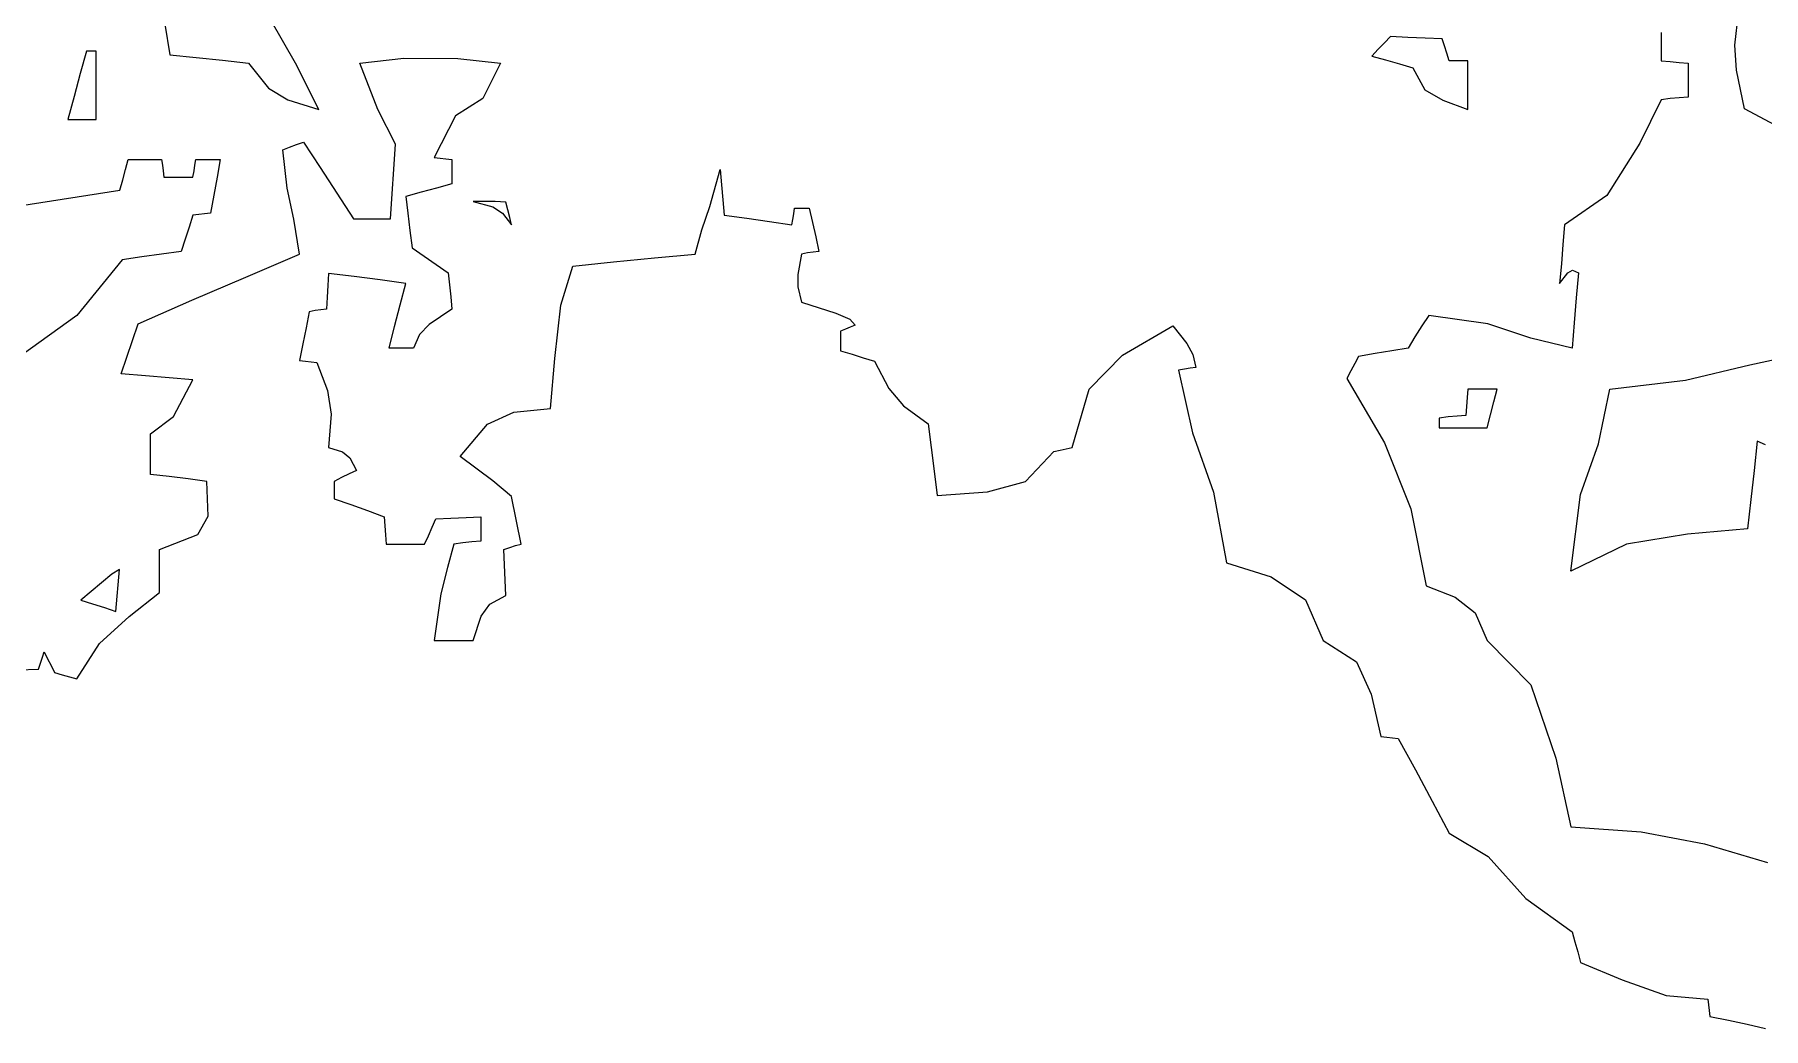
# Model space of a CAD drawing. Header units: millimetres. Extents: x 2622 to 2811, y 687 to 801.
# Drawn here: x 2745.19 to 2746.433, y 772.837 to 773.552 of the extents above; entities that cross this region are included whole.
import ezdxf

# ---------------------------------------------------------------- set-up
doc = ezdxf.new("R2010")
doc.units = ezdxf.units.MM
doc.layers.add('CHIOMA', color=94, linetype='Continuous')

msp = doc.modelspace()

# ---------------------------------------------------------------- linework, layer by layer
at = {"color": 44, "linetype": 'Continuous'}
for p, q in [((2746.3205, 773.4365), (2746.29, 773.4154)), ((2746.29, 773.4154), (2746.2889, 773.4014)), ((2746.2889, 773.4014), (2746.2878, 773.3874)), ((2746.2878, 773.3874), (2746.2865, 773.3734)), ((2746.2923, 773.381), (2746.2958, 773.383)), ((2746.2958, 773.383), (2746.3, 773.3809)), ((2746.2865, 773.3734), (2746.2923, 773.381)), ((2746.3, 773.3809), (2746.2985, 773.3629)), ((2746.2985, 773.3629), (2746.297, 773.3449)), ((2746.1925, 773.3504), (2746.1875, 773.3428)), ((2746.235, 773.3444), (2746.1925, 773.3504)), ((2746.1825, 773.3349), (2746.1775, 773.3269)), ((2746.1875, 773.3428), (2746.1825, 773.3349)), ((2746.2659, 773.3339), (2746.235, 773.3444)), ((2746.2955, 773.3269), (2746.2659, 773.3339)), ((2746.297, 773.3449), (2746.2955, 773.3269)), ((2746.142, 773.3209), (2746.1393, 773.3158)), ((2746.1539, 773.3229), (2746.142, 773.3209)), ((2746.1658, 773.3249), (2746.1539, 773.3229)), ((2746.1775, 773.3269), (2746.1658, 773.3249)), ((2746.4232, 773.3149), (2746.4705, 773.3249)), ((2746.1364, 773.3104), (2746.1335, 773.3049)), ((2746.1393, 773.3158), (2746.1364, 773.3104)), ((2746.377, 773.3038), (2746.4232, 773.3149)), ((2746.1335, 773.3049), (2746.1607, 773.2587)), ((2746.2205, 773.2974), (2746.22, 773.2913)), ((2746.2275, 773.2974), (2746.2205, 773.2974)), ((2746.2345, 773.2974), (2746.2275, 773.2974)), ((2746.2415, 773.2974), (2746.2345, 773.2974)), ((2746.2393, 773.2883), (2746.2415, 773.2974)), ((2746.3145, 773.258), (2746.3225, 773.2974)), ((2746.3225, 773.2974), (2746.377, 773.3038)), ((2746.2195, 773.2849), (2746.219, 773.2784)), ((2746.22, 773.2913), (2746.2195, 773.2849)), ((2746.2369, 773.2789), (2746.2393, 773.2883)), ((2746.2064, 773.2773), (2746.2, 773.2764)), ((2746.2, 773.2764), (2746.2, 773.2743)), ((2746.2, 773.2743), (2746.2, 773.2719)), ((2746.2, 773.2719), (2746.2, 773.2694)), ((2746.2128, 773.2779), (2746.2064, 773.2773)), ((2746.219, 773.2784), (2746.2128, 773.2779)), ((2746.2345, 773.2694), (2746.2369, 773.2789)), ((2746.1607, 773.2587), (2746.1796, 773.2111)), ((2746.2, 773.2694), (2746.2115, 773.2694)), ((2746.2115, 773.2694), (2746.223, 773.2694)), ((2746.223, 773.2694), (2746.2345, 773.2694)), ((2746.4285, 773.2599), (2746.4263, 773.2389)), ((2746.4344, 773.2573), (2746.4285, 773.2599)), ((2746.3014, 773.2215), (2746.3145, 773.258)), ((2746.4263, 773.2389), (2746.4239, 773.2179)), ((2746.0376, 773.2232), (2746.047, 773.1724)), ((2746.2945, 773.1664), (2746.3014, 773.2215)), ((2746.1796, 773.2111), (2746.1905, 773.1559)), ((2746.4239, 773.2179), (2746.4215, 773.1969)), ((2746.4215, 773.1969), (2746.3784, 773.1929)), ((2746.3345, 773.1858), (2746.2945, 773.1664)), ((2746.3784, 773.1929), (2746.3345, 773.1858)), ((2746.047, 773.1724), (2746.0792, 773.1623)), ((2746.0792, 773.1623), (2746.1039, 773.1458)), ((2746.1905, 773.1559), (2746.2113, 773.1477)), ((2746.2113, 773.1477), (2746.2259, 773.1363)), ((2746.1039, 773.1458), (2746.1165, 773.1164)), ((2746.2259, 773.1363), (2746.2345, 773.1164)), ((2746.1165, 773.1164), (2746.1404, 773.1012)), ((2746.2345, 773.1164), (2746.2658, 773.0847)), ((2746.1404, 773.1012), (2746.151, 773.078)), ((2746.2658, 773.0847), (2746.2838, 773.0318)), ((2746.151, 773.078), (2746.158, 773.0474)), ((2746.158, 773.0474), (2746.1623, 773.0469)), ((2746.1623, 773.0469), (2746.1664, 773.0464)), ((2746.1664, 773.0464), (2746.1705, 773.0459)), ((2746.1705, 773.0459), (2746.1828, 773.0234)), ((2746.1828, 773.0234), (2746.1949, 773.0008)), ((2746.2838, 773.0318), (2746.2945, 772.9824)), ((2746.1949, 773.0008), (2746.207, 772.9779)), ((2746.207, 772.9779), (2746.2352, 772.9612)), ((2746.2945, 772.9824), (2746.3451, 772.9789)), ((2746.3451, 772.9789), (2746.3906, 772.9701)), ((2746.2352, 772.9612), (2746.2622, 772.931)), ((2746.3906, 772.9701), (2746.436, 772.9569)), ((2746.2622, 772.931), (2746.2955, 772.9069)), ((2746.2955, 772.9069), (2746.2975, 772.8998)), ((2746.2975, 772.8998), (2746.2995, 772.8924)), ((2746.2995, 772.8924), (2746.3015, 772.8849)), ((2746.3015, 772.8849), (2746.3315, 772.8723)), ((2746.3315, 772.8723), (2746.3632, 772.861)), ((2746.3632, 772.861), (2746.393, 772.8584)), ((2746.393, 772.8584), (2746.3935, 772.8544)), ((2746.3935, 772.8544), (2746.394, 772.8503)), ((2746.394, 772.8503), (2746.3945, 772.8459)), ((2746.3945, 772.8459), (2746.4079, 772.8433)), ((2746.4079, 772.8433), (2746.4213, 772.8404)), ((2746.4213, 772.8404), (2746.4345, 772.8374))]:
    msp.add_line(p, q, dxfattribs=at)
at = {"layer": 'CHIOMA', "linetype": 'Continuous'}
for p, q in [((2745.3777, 773.5318), (2745.3497, 773.581)), ((2745.2839, 773.5598), (2745.2875, 773.5379)), ((2746.4125, 773.5447), (2746.415, 773.5679)), ((2746.1605, 773.5464), (2746.156, 773.5418)), ((2746.165, 773.5509), (2746.1605, 773.5464)), ((2746.1774, 773.5504), (2746.165, 773.5509)), ((2746.1898, 773.5499), (2746.1774, 773.5504)), ((2746.202, 773.5494), (2746.1898, 773.5499)), ((2746.2038, 773.5443), (2746.202, 773.5494)), ((2746.3595, 773.5539), (2746.3595, 773.5473)), ((2746.3595, 773.5473), (2746.3595, 773.5404)), ((2746.4136, 773.5268), (2746.4125, 773.5447)), ((2745.2275, 773.5404), (2745.223, 773.5243)), ((2745.2299, 773.5404), (2745.2275, 773.5404)), ((2745.2323, 773.5404), (2745.2299, 773.5404)), ((2745.2345, 773.5404), (2745.2323, 773.5404)), ((2745.2345, 773.5243), (2745.2345, 773.5404)), ((2745.2875, 773.5379), (2745.3064, 773.5359)), ((2745.3064, 773.5359), (2745.3253, 773.5339)), ((2745.3253, 773.5339), (2745.344, 773.5319)), ((2745.344, 773.5319), (2745.3582, 773.5138)), ((2745.424, 773.5319), (2745.4557, 773.5353)), ((2745.4369, 773.4985), (2745.424, 773.5319)), ((2745.4557, 773.5353), (2745.4945, 773.5351)), ((2745.4945, 773.5351), (2745.525, 773.5319)), ((2745.525, 773.5319), (2745.5123, 773.5065)), ((2746.156, 773.5418), (2746.1515, 773.5369)), ((2746.1515, 773.5369), (2746.1614, 773.5343)), ((2746.1614, 773.5343), (2746.1713, 773.5314)), ((2746.2054, 773.5389), (2746.2038, 773.5443)), ((2746.207, 773.5334), (2746.2054, 773.5389)), ((2746.2115, 773.5334), (2746.207, 773.5334)), ((2746.216, 773.5334), (2746.2115, 773.5334)), ((2746.2205, 773.5334), (2746.216, 773.5334)), ((2746.2205, 773.5219), (2746.2205, 773.5334)), ((2746.3595, 773.5404), (2746.3595, 773.5334)), ((2746.3595, 773.5334), (2746.366, 773.5329)), ((2746.366, 773.5329), (2746.3725, 773.5324)), ((2746.3725, 773.5324), (2746.379, 773.5319)), ((2746.379, 773.5319), (2746.379, 773.5239)), ((2745.223, 773.5243), (2745.2185, 773.5079)), ((2745.2345, 773.5079), (2745.2345, 773.5243)), ((2745.3945, 773.4984), (2745.3777, 773.5318)), ((2746.1713, 773.5314), (2746.181, 773.5284)), ((2746.181, 773.5284), (2746.1895, 773.5127)), ((2746.2205, 773.5103), (2746.2205, 773.5219)), ((2746.379, 773.5239), (2746.379, 773.5158)), ((2746.4195, 773.4989), (2746.4136, 773.5268)), ((2745.2185, 773.5079), (2745.214, 773.4914)), ((2745.2345, 773.4914), (2745.2345, 773.5079)), ((2745.3582, 773.5138), (2745.3722, 773.5055)), ((2746.1895, 773.5127), (2746.2025, 773.5051)), ((2746.2205, 773.4984), (2746.2205, 773.5103)), ((2746.379, 773.5074), (2746.3725, 773.5069)), ((2746.379, 773.5158), (2746.379, 773.5074)), ((2745.3722, 773.5055), (2745.3945, 773.4984)), ((2745.4497, 773.4736), (2745.4369, 773.4985)), ((2745.5123, 773.5065), (2745.4928, 773.494)), ((2746.2025, 773.5051), (2746.2205, 773.4984)), ((2746.3595, 773.5054), (2746.3442, 773.4743)), ((2746.366, 773.5063), (2746.3595, 773.5054)), ((2746.3725, 773.5069), (2746.366, 773.5063)), ((2746.4653, 773.4743), (2746.4195, 773.4989)), ((2745.214, 773.4914), (2745.2209, 773.4914)), ((2745.2209, 773.4914), (2745.2278, 773.4914)), ((2745.2278, 773.4914), (2745.2345, 773.4914)), ((2745.4928, 773.494), (2745.4775, 773.4639)), ((2745.3685, 773.4694), (2745.3735, 773.4714)), ((2745.3735, 773.4714), (2745.3785, 773.4733)), ((2745.3785, 773.4733), (2745.3835, 773.4749)), ((2745.3835, 773.4749), (2745.3955, 773.4568)), ((2745.446, 773.4199), (2745.4497, 773.4736)), ((2746.3442, 773.4743), (2746.3205, 773.4365)), ((2745.2555, 773.4553), (2745.2575, 773.4624)), ((2745.2575, 773.4624), (2745.2655, 773.4624)), ((2745.2655, 773.4624), (2745.2735, 773.4624)), ((2745.2735, 773.4624), (2745.2815, 773.4624)), ((2745.2815, 773.4624), (2745.282, 773.4584)), ((2745.282, 773.4584), (2745.2825, 773.4543)), ((2745.3048, 773.4543), (2745.3054, 773.4584)), ((2745.3054, 773.4584), (2745.306, 773.4624)), ((2745.306, 773.4624), (2745.3119, 773.4624)), ((2745.3119, 773.4624), (2745.3178, 773.4624)), ((2745.3178, 773.4624), (2745.3235, 773.4624)), ((2745.3235, 773.4624), (2745.3213, 773.4498)), ((2745.3718, 773.442), (2745.3685, 773.4694)), ((2745.4775, 773.4639), (2745.4818, 773.4634)), ((2745.4818, 773.4634), (2745.4859, 773.4629)), ((2745.4859, 773.4629), (2745.49, 773.4624)), ((2745.49, 773.4624), (2745.49, 773.4568)), ((2745.2515, 773.4404), (2745.2535, 773.4479)), ((2745.2535, 773.4479), (2745.2555, 773.4553)), ((2745.2825, 773.4543), (2745.283, 773.4499)), ((2745.283, 773.4499), (2745.29, 773.4499)), ((2745.29, 773.4499), (2745.297, 773.4499)), ((2745.297, 773.4499), (2745.304, 773.4499)), ((2745.304, 773.4499), (2745.3048, 773.4543)), ((2745.3213, 773.4498), (2745.3189, 773.4369)), ((2745.3955, 773.4568), (2745.4075, 773.4384)), ((2745.49, 773.4449), (2745.479, 773.4419)), ((2745.49, 773.4568), (2745.49, 773.4509)), ((2745.49, 773.4509), (2745.49, 773.4449)), ((2745.6757, 773.4286), (2745.683, 773.4554)), ((2745.683, 773.4554), (2745.684, 773.4444)), ((2745.1794, 773.4293), (2745.2515, 773.4404)), ((2745.3189, 773.4369), (2745.3165, 773.4239)), ((2745.3765, 773.4195), (2745.3718, 773.442)), ((2745.4075, 773.4384), (2745.4195, 773.4199)), ((2745.468, 773.4389), (2745.457, 773.4359)), ((2745.457, 773.4359), (2745.4585, 773.4238)), ((2745.479, 773.4419), (2745.468, 773.4389)), ((2745.5055, 773.4324), (2745.5195, 773.4284)), ((2745.5134, 773.4324), (2745.5055, 773.4324)), ((2745.684, 773.4444), (2745.685, 773.4334)), ((2745.685, 773.4334), (2745.686, 773.4224)), ((2745.304, 773.4224), (2745.3013, 773.4139)), ((2745.3083, 773.4229), (2745.304, 773.4224)), ((2745.3124, 773.4234), (2745.3083, 773.4229)), ((2745.3165, 773.4239), (2745.3124, 773.4234)), ((2745.4585, 773.4238), (2745.46, 773.4114)), ((2745.5213, 773.4323), (2745.5134, 773.4324)), ((2745.5195, 773.4284), (2745.5266, 773.424)), ((2745.529, 773.4319), (2745.5213, 773.4323)), ((2745.5266, 773.424), (2745.533, 773.4154)), ((2745.5304, 773.4264), (2745.529, 773.4319)), ((2745.5318, 773.4209), (2745.5304, 773.4264)), ((2745.533, 773.4154), (2745.5318, 773.4209)), ((2745.6698, 773.4119), (2745.6757, 773.4286)), ((2745.686, 773.4224), (2745.7023, 773.4203)), ((2745.7023, 773.4203), (2745.7184, 773.4179)), ((2745.7353, 773.4194), (2745.7359, 773.4234)), ((2745.7359, 773.4234), (2745.7365, 773.4274)), ((2745.7365, 773.4274), (2745.74, 773.4274)), ((2745.74, 773.4274), (2745.7435, 773.4274)), ((2745.7435, 773.4274), (2745.747, 773.4274)), ((2745.747, 773.4274), (2745.7494, 773.4173)), ((2745.3013, 773.4139), (2745.2984, 773.4053)), ((2745.3805, 773.3944), (2745.3765, 773.4195)), ((2745.4195, 773.4199), (2745.4284, 773.4199)), ((2745.4284, 773.4199), (2745.4373, 773.4199)), ((2745.4373, 773.4199), (2745.446, 773.4199)), ((2745.46, 773.4114), (2745.4615, 773.3989)), ((2745.665, 773.3944), (2745.6698, 773.4119)), ((2745.7184, 773.4179), (2745.7345, 773.4154)), ((2745.7345, 773.4154), (2745.7353, 773.4194)), ((2745.7494, 773.4173), (2745.7518, 773.4069)), ((2745.2955, 773.3964), (2745.2814, 773.3944)), ((2745.2984, 773.4053), (2745.2955, 773.3964)), ((2745.4615, 773.3989), (2745.4703, 773.3929)), ((2745.7458, 773.3953), (2745.7415, 773.3944)), ((2745.7499, 773.3959), (2745.7458, 773.3953)), ((2745.754, 773.3964), (2745.7499, 773.3959)), ((2745.7518, 773.4069), (2745.754, 773.3964)), ((2745.253, 773.3904), (2745.2205, 773.3503)), ((2745.2673, 773.3924), (2745.253, 773.3904)), ((2745.2814, 773.3944), (2745.2673, 773.3924)), ((2745.3419, 773.3779), (2745.3805, 773.3944)), ((2745.4703, 773.3929), (2745.4789, 773.3869)), ((2745.4789, 773.3869), (2745.4875, 773.3809)), ((2745.5685, 773.3577), (2745.577, 773.3859)), ((2745.577, 773.3859), (2745.6064, 773.3889)), ((2745.6064, 773.3889), (2745.6358, 773.3918)), ((2745.6358, 773.3918), (2745.665, 773.3944)), ((2745.7415, 773.3944), (2745.7388, 773.3798)), ((2745.3033, 773.3613), (2745.3419, 773.3779)), ((2745.401, 773.3719), (2745.4005, 773.3634)), ((2745.4015, 773.3804), (2745.401, 773.3719)), ((2745.42, 773.3783), (2745.4015, 773.3804)), ((2745.4385, 773.3759), (2745.42, 773.3783)), ((2745.457, 773.3734), (2745.4385, 773.3759)), ((2745.453, 773.3579), (2745.457, 773.3734)), ((2745.4875, 773.3809), (2745.4884, 773.3724)), ((2745.4884, 773.3724), (2745.4893, 773.3638)), ((2745.7388, 773.3798), (2745.7388, 773.3708)), ((2745.7388, 773.3708), (2745.7415, 773.3599)), ((2745.2645, 773.3444), (2745.3033, 773.3613)), ((2745.4005, 773.3634), (2745.4, 773.3549)), ((2745.449, 773.3424), (2745.453, 773.3579)), ((2745.4893, 773.3638), (2745.49, 773.3549)), ((2745.7415, 773.3599), (2745.7662, 773.352)), ((2745.2205, 773.3503), (2745.1675, 773.3121)), ((2745.3875, 773.3529), (2745.3853, 773.3414)), ((2745.3918, 773.3538), (2745.3875, 773.3529)), ((2745.3959, 773.3544), (2745.3918, 773.3538)), ((2745.4, 773.3549), (2745.3959, 773.3544)), ((2745.49, 773.3549), (2745.4739, 773.3439)), ((2745.5641, 773.3193), (2745.5685, 773.3577)), ((2745.7662, 773.352), (2745.7762, 773.3477)), ((2745.7762, 773.3477), (2745.78, 773.3434)), ((2745.2605, 773.3324), (2745.2645, 773.3444)), ((2745.3853, 773.3414), (2745.3829, 773.3298)), ((2745.445, 773.3269), (2745.449, 773.3424)), ((2745.4668, 773.3366), (2745.4625, 773.3269)), ((2745.4739, 773.3439), (2745.4668, 773.3366)), ((2745.773, 773.3404), (2745.7695, 773.3389)), ((2745.7695, 773.3389), (2745.7695, 773.3344)), ((2745.7695, 773.3344), (2745.7695, 773.3298)), ((2745.7765, 773.3419), (2745.773, 773.3404)), ((2745.78, 773.3434), (2745.7765, 773.3419)), ((2745.9723, 773.3218), (2746.0085, 773.3429)), ((2746.0085, 773.3429), (2746.0184, 773.3301)), ((2745.2565, 773.3204), (2745.2605, 773.3324)), ((2745.3829, 773.3298), (2745.3805, 773.3179)), ((2745.4509, 773.3269), (2745.445, 773.3269)), ((2745.4568, 773.3269), (2745.4509, 773.3269)), ((2745.4625, 773.3269), (2745.4568, 773.3269)), ((2745.7695, 773.3298), (2745.7695, 773.3249)), ((2745.7695, 773.3249), (2745.7778, 773.3224)), ((2745.7778, 773.3224), (2745.7859, 773.3199)), ((2745.9484, 773.2972), (2745.9723, 773.3218)), ((2746.0184, 773.3301), (2746.0227, 773.3223)), ((2746.0227, 773.3223), (2746.025, 773.3129)), ((2745.2525, 773.3084), (2745.2565, 773.3204)), ((2745.2698, 773.3069), (2745.2525, 773.3084)), ((2745.3805, 773.3179), (2745.3848, 773.3174)), ((2745.3848, 773.3174), (2745.3889, 773.3169)), ((2745.3889, 773.3169), (2745.393, 773.3164)), ((2745.393, 773.3164), (2745.4007, 773.2964)), ((2745.561, 773.2834), (2745.5641, 773.3193)), ((2745.7859, 773.3199), (2745.794, 773.3174)), ((2745.794, 773.3174), (2745.8042, 773.2978)), ((2746.0168, 773.3118), (2746.0125, 773.3109)), ((2746.0125, 773.3109), (2746.0225, 773.2658)), ((2746.0209, 773.3124), (2746.0168, 773.3118)), ((2746.025, 773.3129), (2746.0209, 773.3124)), ((2745.2869, 773.3054), (2745.2698, 773.3069)), ((2745.304, 773.3039), (2745.2869, 773.3054)), ((2745.29, 773.2776), (2745.304, 773.3039)), ((2745.4007, 773.2964), (2745.4034, 773.2794)), ((2745.8042, 773.2978), (2745.8149, 773.2853)), ((2745.936, 773.2554), (2745.9484, 773.2972)), ((2745.5348, 773.2807), (2745.561, 773.2834)), ((2745.8149, 773.2853), (2745.8325, 773.2724)), ((2745.2734, 773.2652), (2745.29, 773.2776)), ((2745.4034, 773.2794), (2745.4015, 773.2554)), ((2745.496, 773.2489), (2745.5158, 773.272)), ((2745.5158, 773.272), (2745.5348, 773.2807)), ((2745.8325, 773.2724), (2745.8348, 773.2554)), ((2745.2735, 773.2359), (2745.2734, 773.2652)), ((2746.0225, 773.2658), (2746.0376, 773.2232)), ((2745.4015, 773.2554), (2745.4115, 773.2521)), ((2745.4115, 773.2521), (2745.4167, 773.2478)), ((2745.4167, 773.2478), (2745.4215, 773.2389)), ((2745.5197, 773.2313), (2745.496, 773.2489)), ((2745.8348, 773.2554), (2745.8369, 773.2383)), ((2745.9024, 773.2309), (2745.923, 773.2524)), ((2745.923, 773.2524), (2745.9274, 773.2534)), ((2745.9274, 773.2534), (2745.9318, 773.2544)), ((2745.9318, 773.2544), (2745.936, 773.2554)), ((2745.287, 773.2344), (2745.2735, 773.2359)), ((2745.3005, 773.2328), (2745.287, 773.2344)), ((2745.4109, 773.2338), (2745.4055, 773.2309)), ((2745.4163, 773.2364), (2745.4109, 773.2338)), ((2745.4215, 773.2389), (2745.4163, 773.2364)), ((2745.8369, 773.2383), (2745.839, 773.2209)), ((2745.314, 773.2309), (2745.3005, 773.2328)), ((2745.315, 773.206), (2745.314, 773.2309)), ((2745.4055, 773.2309), (2745.4055, 773.2269)), ((2745.4055, 773.2269), (2745.4055, 773.2228)), ((2745.4055, 773.2228), (2745.4055, 773.2184)), ((2745.5329, 773.2201), (2745.5197, 773.2313)), ((2745.839, 773.2209), (2745.8752, 773.2234)), ((2745.8752, 773.2234), (2745.9024, 773.2309)), ((2745.4055, 773.2184), (2745.4175, 773.2143)), ((2745.4175, 773.2143), (2745.4295, 773.2099)), ((2745.4295, 773.2099), (2745.4415, 773.2054)), ((2745.54, 773.1859), (2745.5329, 773.2201)), ((2745.3075, 773.1928), (2745.315, 773.206)), ((2745.4415, 773.2054), (2745.442, 773.1989)), ((2745.442, 773.1989), (2745.4425, 773.1924)), ((2745.4733, 773.1919), (2745.4759, 773.1979)), ((2745.4759, 773.1979), (2745.4785, 773.2039)), ((2745.4785, 773.2039), (2745.4894, 773.2044)), ((2745.4894, 773.2044), (2745.5003, 773.2049)), ((2745.5003, 773.2049), (2745.511, 773.2054)), ((2745.511, 773.2054), (2745.511, 773.1998)), ((2745.511, 773.1998), (2745.511, 773.1939)), ((2745.28, 773.1819), (2745.3075, 773.1928)), ((2745.4425, 773.1924), (2745.443, 773.1859)), ((2745.443, 773.1859), (2745.4523, 773.1859)), ((2745.4523, 773.1859), (2745.4614, 773.1859)), ((2745.4614, 773.1859), (2745.4705, 773.1859)), ((2745.4705, 773.1859), (2745.4733, 773.1919)), ((2745.4915, 773.1859), (2745.487, 773.169)), ((2745.498, 773.1868), (2745.4915, 773.1859)), ((2745.5045, 773.1874), (2745.498, 773.1868)), ((2745.511, 773.1879), (2745.5045, 773.1874)), ((2745.511, 773.1939), (2745.511, 773.1879)), ((2745.5318, 773.1834), (2745.5359, 773.1848)), ((2745.5359, 773.1848), (2745.54, 773.1859)), ((2745.28, 773.1718), (2745.28, 773.1819)), ((2745.28, 773.1614), (2745.28, 773.1718)), ((2745.5275, 773.1819), (2745.5318, 773.1834)), ((2745.528, 773.1709), (2745.5275, 773.1819)), ((2745.2456, 773.1642), (2745.2235, 773.1454)), ((2745.2513, 773.1676), (2745.2456, 773.1642)), ((2745.2485, 773.1374), (2745.2513, 773.1676)), ((2745.28, 773.1509), (2745.28, 773.1614)), ((2745.487, 773.169), (2745.4822, 773.15)), ((2745.5285, 773.1599), (2745.528, 773.1709)), ((2745.529, 773.1489), (2745.5285, 773.1599)), ((2745.2582, 773.1337), (2745.28, 773.1509)), ((2745.4822, 773.15), (2745.4775, 773.1164)), ((2745.5174, 773.1427), (2745.529, 773.1489)), ((2745.2235, 773.1454), (2745.2319, 773.1429)), ((2745.2319, 773.1429), (2745.2403, 773.1403)), ((2745.2403, 773.1403), (2745.2485, 773.1374)), ((2745.5113, 773.1339), (2745.5174, 773.1427)), ((2745.2369, 773.1144), (2745.2582, 773.1337)), ((2745.5055, 773.1164), (2745.5113, 773.1339)), ((2745.2205, 773.0889), (2745.2369, 773.1144)), ((2745.4775, 773.1164), (2745.4869, 773.1164)), ((2745.4869, 773.1164), (2745.4963, 773.1164)), ((2745.4963, 773.1164), (2745.5055, 773.1164)), ((2745.193, 773.0959), (2745.1944, 773.1003)), ((2745.1944, 773.1003), (2745.1958, 773.1044)), ((2745.1958, 773.1044), (2745.197, 773.1084)), ((2745.197, 773.1084), (2745.1995, 773.1034)), ((2745.1995, 773.1034), (2745.202, 773.0984)), ((2745.202, 773.0984), (2745.2045, 773.0934)), ((2745.1784, 773.0953), (2745.193, 773.0959)), ((2745.2045, 773.0934), (2745.2099, 773.0919)), ((2745.2099, 773.0919), (2745.2153, 773.0904)), ((2745.2153, 773.0904), (2745.2205, 773.0889))]:
    msp.add_line(p, q, dxfattribs=at)

doc.saveas('drawing.dxf')
